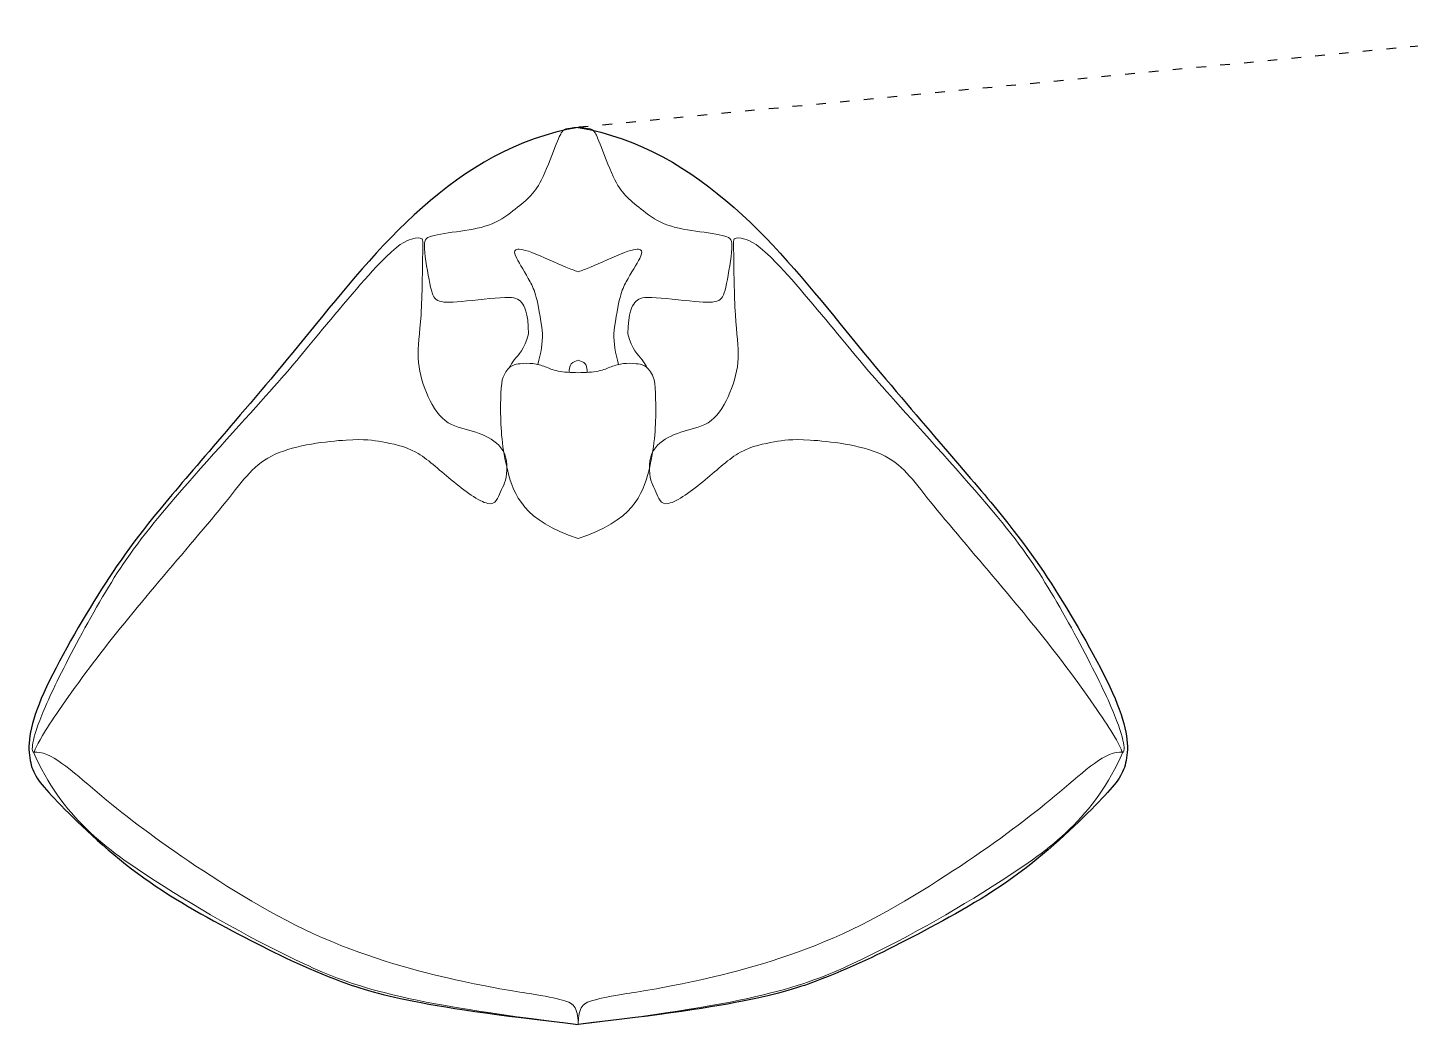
# Model space of a CAD drawing. Header units: millimetres. Extents: x 2173 to 13139, y -4919 to 6366.
# Drawn here: x 2395 to 4133, y 1243 to 2495 of the extents above; entities that cross this region are included whole.
import ezdxf

# ---------------------------------------------------------------- set-up
doc = ezdxf.new("R2010")
doc.units = ezdxf.units.MM
doc.linetypes.add('ACAD_ISO03W100', pattern=[30, 12, -18])

msp = doc.modelspace()

# ---------------------------------------------------------------- linework, layer by layer
at = {"color": 240, "linetype": 'ACAD_ISO03W100', "lineweight": 30, "true_color": 0xed1f24}
msp.add_line((4383.5, 2495.1), (3086.8, 2369.8), dxfattribs=at)
at = {"color": 152, "lineweight": 30, "true_color": 0x2776bb}
for points in [[(3086.8, 2369.8), (2932.5, 2343.6), (2729.4, 2081.8), (2549.9, 1882), (2481, 1783.1), (2394.8, 1630.7), (2394.8, 1565.5), (2417.8, 1535.2), (2529.1, 1426.8), (2664.1, 1352.9), (2772.5, 1299.1), (2877.3, 1266.1), (3086.8, 1242.8)], [(3086.8, 2369.8), (3241, 2343.6), (3444.2, 2081.8), (3623.7, 1882), (3692.6, 1783.1), (3778.7, 1630.7), (3778.7, 1565.5), (3755.7, 1535.2), (3644.4, 1426.8), (3509.5, 1352.9), (3401.1, 1299.1), (3296.3, 1266.1), (3086.8, 1242.8)]]:
    msp.add_open_spline(points, degree=3, dxfattribs=at)
at = {"lineweight": 13}
for points, knots in [([(3086.8, 2369.8), (3070.6, 2368.9), (3066.7, 2365.4), (3061.8, 2356.3), (3041.7, 2302.2), (3028.1, 2283.9), (3009.4, 2268.3), (2980.9, 2246.1), (2939.4, 2239.3), (2896.2, 2233.5), (2891.1, 2225.7), (2901, 2166.6), (2906.8, 2149.6), (2932.9, 2149.6), (3004.7, 2158.5), (3014.5, 2152.9), (3023.7, 2138.1), (3024.5, 2110.3), (3019.1, 2090.2), (3008.3, 2081.4), (3002, 2071.3), (3000.1, 2067.5)], [0, 0, 0, 0, 1, 2, 3, 4, 5, 6, 7, 8, 9, 10, 11, 12, 13, 14, 14.89561, 14.89561, 14.89561, 15.89561, 16.362209, 16.362209, 16.362209, 16.362209]), ([(3086.8, 2369.8), (3103, 2368.9), (3106.8, 2365.4), (3111.8, 2356.3), (3131.9, 2302.2), (3145.5, 2283.9), (3164.1, 2268.3), (3192.7, 2246.1), (3234.2, 2239.3), (3277.3, 2233.5), (3282.4, 2225.7), (3272.6, 2166.6), (3266.8, 2149.6), (3240.6, 2149.6), (3168.9, 2158.5), (3159.1, 2152.9), (3149.9, 2138.1), (3149, 2110.3), (3154.4, 2090.2), (3165.3, 2081.4), (3171.6, 2071.3), (3173.5, 2067.5)], [0, 0, 0, 0, 1, 2, 3, 4, 5, 6, 7, 8, 9, 10, 11, 12, 13, 14, 14.89561, 14.89561, 14.89561, 15.89561, 16.362209, 16.362209, 16.362209, 16.362209]), ([(3086.8, 2188.3), (3081.3, 2190.4), (3071, 2193.6), (3021.5, 2217.2), (3005.9, 2217.2), (3005.9, 2209.6), (3027.3, 2176.3), (3036.3, 2155.1), (3042, 2110.8), (3042, 2099.1), (3040, 2086.1), (3036, 2071.8)], [0, 0, 0, 0, 0.566737, 1.566737, 2.566737, 3.566737, 4.566737, 5.511191, 5.511191, 5.511191, 6.355754, 6.355754, 6.355754, 6.355754]), ([(3086.8, 2188.3), (3092.3, 2190.4), (3102.6, 2193.6), (3152.1, 2217.2), (3167.7, 2217.2), (3167.7, 2209.6), (3146.3, 2176.3), (3137.2, 2155.1), (3131.5, 2110.8), (3131.5, 2099.1), (3133.5, 2086.1), (3137.5, 2071.8)], [0, 0, 0, 0, 0.566737, 1.566737, 2.566737, 3.566737, 4.566737, 5.511191, 5.511191, 5.511191, 6.355754, 6.355754, 6.355754, 6.355754]), ([(2993.6, 2058.3), (2999.6, 2071), (3015.6, 2073.4), (3029.5, 2073.7), (3046, 2069.4), (3058.2, 2062.9), (3077.5, 2061.7), (3086.8, 2061.5)], [0, 0, 0, 0, 1, 2, 3, 4, 4.916067, 4.916067, 4.916067, 4.916067]), ([(3086.8, 2077.1), (3080.3, 2075.2), (3075.6, 2071), (3075.6, 2065.1), (3075.6, 2062.2), (3075.6, 2062)], [0.155118, 0.155118, 0.155118, 0.155118, 1, 2, 2.079289, 2.079289, 2.079289, 2.079289]), ([(3086.8, 2077.1), (3093.3, 2075.2), (3098, 2071), (3098, 2065.1), (3098, 2062.2), (3098, 2062)], [0.155118, 0.155118, 0.155118, 0.155118, 1, 2, 2.079289, 2.079289, 2.079289, 2.079289]), ([(3180, 2058.3), (3174, 2071), (3158, 2073.4), (3144.1, 2073.7), (3127.6, 2069.4), (3115.3, 2062.9), (3096, 2061.7), (3086.8, 2061.5)], [0, 0, 0, 0, 1, 2, 3, 4, 4.916067, 4.916067, 4.916067, 4.916067]), ([(3086.8, 1853.1), (3018.8, 1875.1), (2992.3, 1942.2), (2988.2, 2012.2), (2990, 2053.8), (2993.6, 2058.3)], [0, 0, 0, 0, 1, 2, 2.855882, 2.855882, 2.855882, 2.855882]), ([(3086.8, 1853.1), (3154.7, 1875.1), (3181.3, 1942.2), (3185.4, 2012.2), (3183.5, 2053.8), (3180, 2058.3)], [0, 0, 0, 0, 1, 2, 2.855882, 2.855882, 2.855882, 2.855882])]:
    msp.add_open_spline(points, degree=3, knots=knots, dxfattribs=at)
for points in [[(2997, 1939.6), (2998.2, 1956.3), (2986.3, 1975.8), (2954.7, 1989.1), (2916.9, 1995.9), (2894.3, 2036), (2882.3, 2079.5), (2890.4, 2124.9), (2891.4, 2227.1), (2892, 2230.1), (2880.6, 2232.2), (2849.7, 2218), (2744.9, 2091.2), (2708.5, 2047), (2549.4, 1873.4), (2493.8, 1791.6), (2431.5, 1676.1), (2404.1, 1612.8), (2399, 1584.5), (2403.8, 1583.6), (2406.4, 1598.1), (2475, 1696.8), (2557.5, 1797.4), (2653.8, 1908.7), (2692.7, 1966.4), (2810.6, 1979.9), (2837, 1975.2), (2883.9, 1966.8), (2924.5, 1927.1), (2981.5, 1885.8), (2988.1, 1913.5), (2997, 1925.3), (2997, 1939.6)], [(3176.6, 1939.6), (3175.3, 1956.3), (3187.3, 1975.8), (3218.9, 1989.1), (3256.6, 1995.9), (3279.3, 2036), (3291.3, 2079.5), (3283.2, 2124.9), (3282.1, 2227.1), (3281.6, 2230.1), (3293, 2232.2), (3323.9, 2218), (3428.7, 2091.2), (3465, 2047), (3624.1, 1873.4), (3679.7, 1791.6), (3742, 1676.1), (3769.5, 1612.8), (3774.6, 1584.5), (3769.7, 1583.6), (3767.2, 1598.1), (3698.6, 1696.8), (3616, 1797.4), (3519.7, 1908.7), (3480.9, 1966.4), (3363, 1979.9), (3336.5, 1975.2), (3289.6, 1966.8), (3249.1, 1927.1), (3192, 1885.8), (3185.5, 1913.5), (3176.5, 1925.3), (3176.6, 1939.6)], [(3086.8, 1242.8), (3086.8, 1249.6), (3084.9, 1266.6), (3070.8, 1273.1), (3033.3, 1280.6), (2949.4, 1292.9), (2764.7, 1340.9), (2585.3, 1452.8), (2478, 1535), (2422.6, 1587.6), (2402.3, 1584.7)], [(3086.8, 1242.8), (2862.9, 1269.1), (2745.1, 1311.1), (2551.4, 1420.6), (2437, 1503.9), (2402.3, 1584.7)], [(3086.8, 1242.8), (3086.8, 1249.6), (3088.6, 1266.6), (3102.8, 1273.1), (3140.2, 1280.6), (3224.2, 1292.9), (3408.8, 1340.9), (3588.3, 1452.8), (3695.6, 1535), (3751, 1587.6), (3771.2, 1584.7)], [(3086.8, 1242.8), (3310.6, 1269.1), (3428.5, 1311.1), (3622.2, 1420.6), (3736.6, 1503.9), (3771.2, 1584.7)]]:
    msp.add_open_spline(points, degree=3, dxfattribs=at)

doc.saveas('drawing.dxf')
